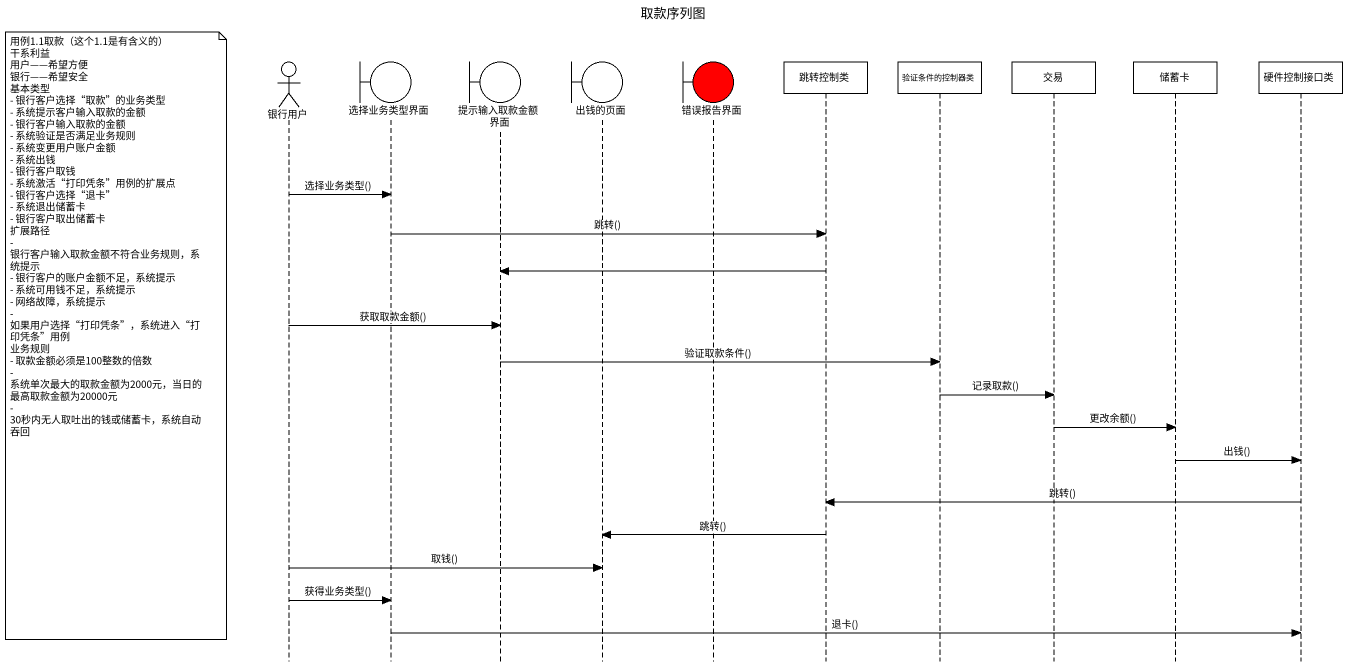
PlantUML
@startuml
title 取款序列图
hide footbox
actor 银行用户
boundary 选择业务类型界面
boundary 提示输入取款金额界面
boundary 出钱的页面
boundary 错误报告界面 #FF0000
participant 跳转控制类
participant 验证条件的控制器类
participant 交易
participant 储蓄卡
participant 硬件控制接口类

银行用户 -> 选择业务类型界面 : 选择业务类型()
选择业务类型界面 -> 跳转控制类 : 跳转()
跳转控制类 -> 提示输入取款金额界面
银行用户 -> 提示输入取款金额界面 : 获取取款金额()
note left of 银行用户
  用例1.1取款（这个1.1是有含义的）
  干系利益
  用户——希望方便
  银行——希望安全
  基本类型
  - 银行客户选择“取款”的业务类型
  - 系统提示客户输入取款的金额
  - 银行客户输入取款的金额
  - 系统验证是否满足业务规则
  - 系统变更用户账户金额
  - 系统出钱
  - 银行客户取钱
  - 系统激活“打印凭条”用例的扩展点
  - 银行客户选择“退卡”
  - 系统退出储蓄卡
  - 银行客户取出储蓄卡
  扩展路径
  - 银行客户输入取款金额不符合业务规则，系统提示
  - 银行客户的账户金额不足，系统提示
  - 系统可用钱不足，系统提示
  - 网络故障，系统提示
  - 如果用户选择“打印凭条”，系统进入“打印凭条”用例
  业务规则
  - 取款金额必须是100整数的倍数
  - 系统单次最大的取款金额为2000元，当日的最高取款金额为20000元
  - 30秒内无人取吐出的钱或储蓄卡，系统自动吞回
end note
提示输入取款金额界面 -> 验证条件的控制器类 : 验证取款条件()
验证条件的控制器类 -> 交易 : 记录取款()
交易 -> 储蓄卡 : 更改余额()
储蓄卡 -> 硬件控制接口类 : 出钱()
硬件控制接口类 -> 跳转控制类 : 跳转()
跳转控制类 -> 出钱的页面 : 跳转()
银行用户 -> 出钱的页面 : 取钱()
银行用户 -> 选择业务类型界面 : 获得业务类型()
选择业务类型界面 -> 硬件控制接口类 : 退卡()
@enduml
